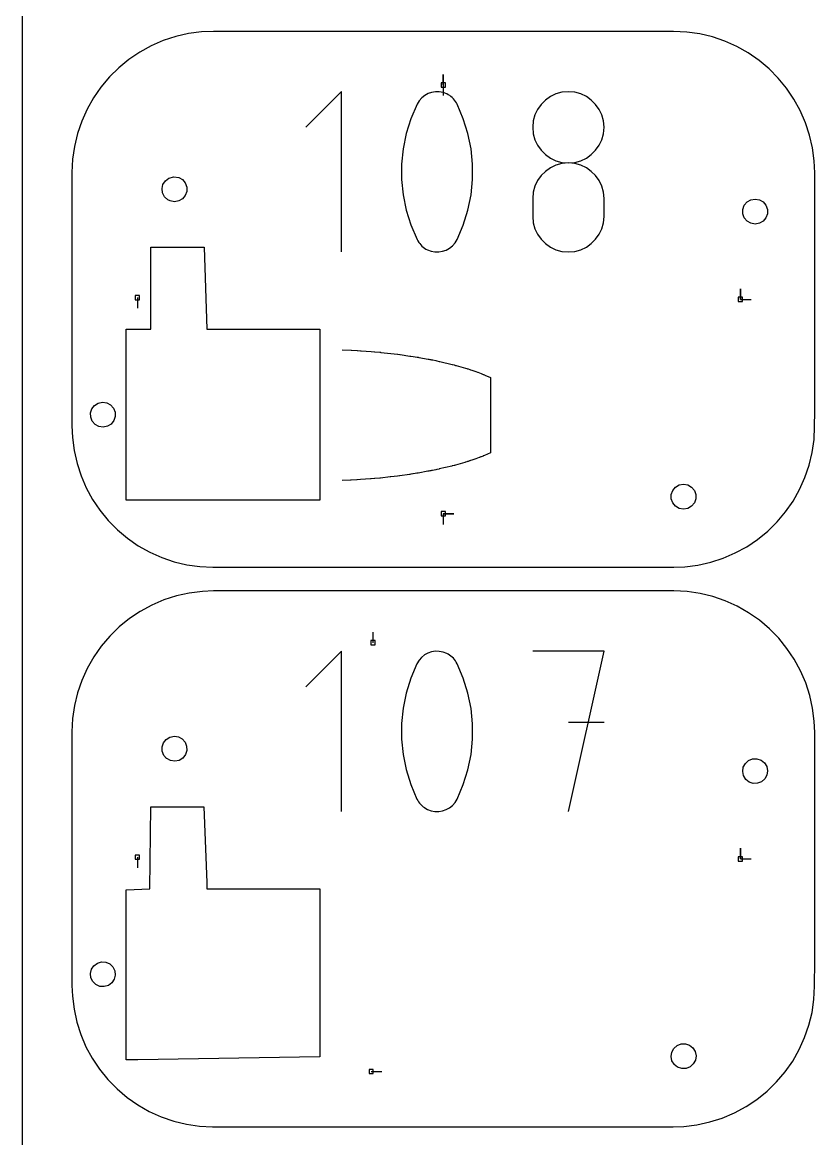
# Model space of a CAD drawing. Extents: x 0 to 570, y 0 to 470.
# Drawn here: x 0 to 106.4, y 80.3 to 230.2 of the extents above; entities that cross this region are included whole.
import ezdxf

# ---------------------------------------------------------------- set-up
doc = ezdxf.new("R2010")
doc.units = 0

msp = doc.modelspace()

# ---------------------------------------------------------------- linework, layer by layer
at = {"layer": 'annotation', "color": 1}
for p, q in [((56.547948, 221.817506), (56.547948, 223.246256)), ((56.547948, 221.817506), (56.547948, 223.246256)), ((56.547948, 223.246256), (56.547948, 221.817506)), ((42.868929, 220.940878), (38.077975, 216.148573)), ((42.868929, 199.39037), (42.868929, 220.940878)), ((54.494458, 220.65932), (54.045181, 220.413305)), ((54.977805, 220.825504), (54.494458, 220.65932)), ((55.483743, 220.908042), (54.977805, 220.825504)), ((56.000794, 220.903118), (55.483743, 220.908042)), ((56.517477, 220.806918), (56.000794, 220.903118)), ((57.022315, 220.615625), (56.517477, 220.806918)), ((56.547948, 221.817506), (56.547948, 220.388756)), ((57.215574, 220.514068), (57.022315, 220.615625)), ((57.022315, 220.615625), (57.022315, 220.615625)), ((57.401026, 220.397417), (57.215574, 220.514068)), ((71.677089, 220.614636), (70.93171, 220.260314)), ((72.486214, 220.83727), (71.677089, 220.614636)), ((73.345482, 220.914524), (72.486214, 220.83727)), ((74.204751, 220.83727), (73.345482, 220.914524)), ((73.345482, 220.914524), (73.345482, 220.914524)), ((75.013876, 220.614636), (74.204751, 220.83727)), ((75.759254, 220.260314), (75.013876, 220.614636)), ((53.016563, 219.234424), (52.190466, 217.291768)), ((53.294755, 219.697042), (53.016563, 219.234424)), ((53.016563, 219.234424), (53.016563, 219.234424)), ((53.641453, 220.091274), (53.294755, 219.697042)), ((54.045181, 220.413305), (53.641453, 220.091274)), ((57.577768, 220.266596), (57.401026, 220.397417)), ((57.744899, 220.122526), (57.577768, 220.266596)), ((57.90152, 219.966132), (57.744899, 220.122526)), ((58.046727, 219.798337), (57.90152, 219.966132)), ((58.179622, 219.620064), (58.046727, 219.798337)), ((58.299302, 219.432236), (58.179622, 219.620064)), ((58.404866, 219.235776), (58.299302, 219.432236)), ((59.234968, 217.289115), (58.404866, 219.235776)), ((58.404866, 219.235776), (58.404866, 219.235776)), ((69.68661, 219.211378), (69.214095, 218.54415)), ((70.263683, 219.787997), (69.68661, 219.211378)), ((70.93171, 220.260314), (70.263683, 219.787997)), ((76.427282, 219.787997), (75.759254, 220.260314)), ((77.004355, 219.211378), (76.427282, 219.787997)), ((77.47687, 218.54415), (77.004355, 219.211378)), ((68.859741, 217.800004), (68.637153, 216.992635)), ((69.214095, 218.54415), (68.859741, 217.800004)), ((77.831223, 217.800004), (77.47687, 218.54415)), ((78.053811, 216.992635), (77.831223, 217.800004)), ((52.190466, 217.291768), (51.570893, 215.292773)), ((59.857544, 215.287116), (59.234968, 217.289115)), ((68.637153, 216.992635), (68.559934, 216.135734)), ((68.559934, 216.135734), (68.559934, 216.135734)), ((68.559934, 216.135734), (68.637198, 215.27481)), ((78.053767, 215.27481), (78.13103, 216.135734)), ((78.13103, 216.135734), (78.053811, 216.992635)), ((78.13103, 216.135734), (78.13103, 216.135734)), ((51.570893, 215.292773), (51.157845, 213.253378)), ((60.272595, 213.245719), (59.857544, 215.287116)), ((68.637198, 215.27481), (68.859897, 214.464307)), ((77.831068, 214.464307), (78.053767, 215.27481)), ((51.157845, 213.253378), (50.95132, 211.189523)), ((60.48012, 211.180864), (60.272595, 213.245719)), ((68.859897, 214.464307), (69.214395, 213.717807)), ((69.214395, 213.717807), (69.687055, 213.048892)), ((69.687055, 213.048892), (70.264239, 212.471142)), ((76.426725, 212.471142), (77.00391, 213.048892)), ((77.00391, 213.048892), (77.47657, 213.717807)), ((77.47657, 213.717807), (77.831068, 214.464307)), ((70.264239, 212.471142), (70.932311, 211.998139)), ((70.932311, 211.998139), (71.677634, 211.643465)), ((71.677634, 211.643465), (72.48657, 211.420701)), ((74.204395, 211.420701), (75.013331, 211.643465)), ((75.013331, 211.643465), (75.758654, 211.998139)), ((75.758654, 211.998139), (76.426725, 212.471142)), ((50.95132, 211.189523), (50.95132, 209.117148)), ((60.48012, 209.108489), (60.48012, 211.180864)), ((70.263683, 210.215833), (69.68661, 209.638196)), ((70.93171, 210.688767), (70.263683, 210.215833)), ((71.677089, 211.043406), (70.93171, 210.688767)), ((72.486214, 211.266157), (71.677089, 211.043406)), ((73.345482, 211.343428), (72.486214, 211.266157)), ((72.48657, 211.420701), (73.345482, 211.343428)), ((73.345482, 211.343428), (74.204395, 211.420701)), ((74.204751, 211.266202), (73.345482, 211.343428)), ((73.345482, 211.343428), (73.345482, 211.343428)), ((73.345482, 211.343428), (73.345482, 211.343428)), ((75.013876, 211.043562), (74.204751, 211.266202)), ((75.759254, 210.689067), (75.013876, 211.043562)), ((76.427282, 210.216278), (75.759254, 210.689067)), ((77.004355, 209.638752), (76.427282, 210.216278)), ((50.95132, 209.117148), (51.157845, 207.052192)), ((60.272595, 207.044534), (60.48012, 209.108489)), ((69.214095, 208.96945), (68.859741, 208.223185)), ((69.68661, 209.638196), (69.214095, 208.96945)), ((77.47687, 208.97005), (77.004355, 209.638752)), ((77.831223, 208.22373), (77.47687, 208.97005)), ((51.157845, 207.052192), (51.570893, 205.010595)), ((59.857544, 205.004939), (60.272595, 207.044534)), ((68.637153, 207.412996), (68.559934, 206.552474)), ((68.859741, 208.223185), (68.637153, 207.412996)), ((78.053811, 207.413352), (77.831223, 208.22373)), ((78.13103, 206.552474), (78.053811, 207.413352)), ((68.559934, 206.552474), (68.559934, 204.168485)), ((78.13103, 204.168485), (78.13103, 206.552474)), ((78.13103, 206.552474), (78.13103, 206.552474)), ((51.570893, 205.010595), (52.190466, 203.008296)), ((59.234968, 203.005643), (59.857544, 205.004939)), ((68.559934, 204.168485), (68.559934, 204.168485)), ((68.559934, 204.168485), (68.637198, 203.308024)), ((78.053767, 203.308024), (78.13103, 204.168485)), ((52.190466, 203.008296), (53.016563, 201.061235)), ((58.404866, 201.062586), (59.234968, 203.005643)), ((68.637198, 203.308024), (68.859897, 202.498764)), ((68.859897, 202.498764), (69.214395, 201.754062)), ((77.47657, 201.754062), (77.831068, 202.498764)), ((77.831068, 202.498764), (78.053767, 203.308024)), ((53.016563, 201.061235), (53.016563, 201.061235)), ((53.016563, 201.061235), (53.121744, 200.865166)), ((58.126647, 200.602318), (58.404866, 201.062586)), ((58.404866, 201.062586), (58.404866, 201.062586)), ((69.214395, 201.754062), (69.687055, 201.087279)), ((69.687055, 201.087279), (70.264239, 200.511772)), ((76.426725, 200.511772), (77.00391, 201.087279)), ((77.00391, 201.087279), (77.47657, 201.754062)), ((53.121744, 200.865166), (53.24054, 200.678274)), ((53.24054, 200.678274), (53.37245, 200.501126)), ((53.37245, 200.501126), (53.516974, 200.334289)), ((53.516974, 200.334289), (53.67361, 200.178331)), ((53.67361, 200.178331), (53.84186, 200.033819)), ((53.84186, 200.033819), (54.021221, 199.901319)), ((54.021221, 199.901319), (54.211194, 199.7814)), ((54.211194, 199.7814), (54.411278, 199.674628)), ((54.411278, 199.674628), (54.411278, 199.674628)), ((54.411278, 199.674628), (54.912139, 199.487394)), ((54.912139, 199.487394), (55.425814, 199.394372)), ((56.445154, 199.475798), (56.927595, 199.642659)), ((56.927595, 199.642659), (57.376399, 199.888561)), ((57.376399, 199.888561), (57.779954, 200.209712)), ((57.779954, 200.209712), (58.126647, 200.602318)), ((70.264239, 200.511772), (70.932311, 200.040901)), ((70.932311, 200.040901), (71.677634, 199.688025)), ((71.677634, 199.688025), (72.48657, 199.466503)), ((74.204395, 199.466503), (75.013331, 199.688025)), ((75.013331, 199.688025), (75.758654, 200.040901)), ((75.758654, 200.040901), (76.426725, 200.511772)), ((55.425814, 199.394372), (55.94069, 199.391771)), ((55.94069, 199.391771), (56.445154, 199.475798)), ((72.48657, 199.466503), (73.345482, 199.389694)), ((73.345482, 199.389694), (74.204395, 199.466503)), ((73.345482, 199.389694), (73.345482, 199.389694)), ((96.452306, 193.017505), (96.452306, 194.446255)), ((96.452306, 193.017505), (96.452306, 194.446255)), ((96.452306, 194.446255), (96.452306, 193.017505)), ((15.452965, 193.25563), (15.452964, 191.82688)), ((96.452306, 193.017505), (97.881056, 193.017505)), ((42.956102, 186.22707), (44.156973, 186.1709)), ((44.156973, 186.1709), (44.195444, 186.169133)), ((44.195444, 186.169133), (44.981449, 186.132184)), ((44.981449, 186.132184), (45.002433, 186.131219)), ((45.002433, 186.131219), (45.429011, 186.1114)), ((45.429011, 186.1114), (45.495515, 186.106089)), ((45.495515, 186.106089), (46.854495, 185.999227)), ((46.854495, 185.999227), (46.876214, 185.997456)), ((46.876214, 185.997456), (47.321448, 185.9624)), ((47.321448, 185.9624), (47.354913, 185.959688)), ((47.354913, 185.959688), (48.039535, 185.905968)), ((48.039535, 185.905968), (48.042393, 185.905708)), ((48.042393, 185.905708), (48.099632, 185.901254)), ((48.099632, 185.901254), (48.164501, 185.893902)), ((48.164501, 185.893902), (49.491641, 185.744351)), ((49.491641, 185.744351), (49.512709, 185.741995)), ((49.512709, 185.741995), (49.940758, 185.693785)), ((49.940758, 185.693785), (49.962474, 185.691404)), ((49.962474, 185.691404), (50.405656, 185.641576)), ((50.405656, 185.641576), (50.418952, 185.640077)), ((50.418952, 185.640077), (50.690604, 185.609495)), ((50.690604, 185.609495), (50.754153, 185.600045)), ((50.754153, 185.600045), (52.052419, 185.406752)), ((52.052419, 185.406752), (52.057925, 185.40598)), ((52.057925, 185.40598), (52.170891, 185.389118)), ((52.170891, 185.389118), (52.185537, 185.387101)), ((52.185537, 185.387101), (52.482368, 185.342801)), ((52.482368, 185.342801), (52.495819, 185.340791)), ((52.495819, 185.340791), (52.769238, 185.300232)), ((52.769238, 185.300232), (52.78091, 185.298473)), ((52.78091, 185.298473), (53.019057, 185.262984)), ((53.019057, 185.262984), (53.026532, 185.261942)), ((53.026532, 185.261942), (53.179575, 185.239183)), ((53.179575, 185.239183), (53.242715, 185.227327)), ((53.242715, 185.227327), (54.527929, 184.985184)), ((54.527929, 184.985184), (54.530161, 184.984848)), ((54.530161, 184.984848), (54.575859, 184.976155)), ((54.575859, 184.976155), (54.583368, 184.974716)), ((54.583368, 184.974716), (54.734624, 184.94634)), ((54.734624, 184.94634), (54.740944, 184.945117)), ((54.740944, 184.945117), (54.866637, 184.92132)), ((54.866637, 184.92132), (54.871469, 184.920453)), ((54.871469, 184.920453), (54.968325, 184.902193)), ((54.968325, 184.902193), (54.97195, 184.901545)), ((54.97195, 184.901545), (55.043178, 184.888202)), ((55.043178, 184.888202), (55.045344, 184.887741)), ((55.045344, 184.887741), (55.09002, 184.879378)), ((55.09002, 184.879378), (55.09087, 184.879181)), ((55.09087, 184.879181), (55.11012, 184.875533)), ((55.11012, 184.875533), (55.130251, 184.871708)), ((55.130251, 184.871708), (55.541198, 184.794448)), ((55.541198, 184.794448), (55.547502, 184.79295)), ((55.547502, 184.79295), (55.678199, 184.762435)), ((55.678199, 184.762435), (55.693088, 184.758945)), ((55.693088, 184.758945), (56.000228, 184.687305)), ((56.000228, 184.687305), (56.000804, 184.687121)), ((56.000804, 184.687121), (56.010924, 184.684841)), ((56.010924, 184.684841), (56.092224, 184.665837)), ((56.092224, 184.665837), (57.752717, 184.278272)), ((57.752717, 184.278272), (57.76565, 184.274485)), ((57.76565, 184.274485), (58.029183, 184.199436)), ((58.029183, 184.199436), (58.036725, 184.197241)), ((58.036725, 184.197241), (58.190851, 184.153378)), ((58.190851, 184.153378), (58.252467, 184.135797)), ((58.252467, 184.135797), (59.512547, 183.776474)), ((59.512547, 183.776474), (59.521617, 183.773829)), ((59.521617, 183.773829), (59.707059, 183.721017)), ((59.707059, 183.721017), (59.711092, 183.719902)), ((59.711092, 183.719902), (59.791963, 183.696849)), ((59.791963, 183.696849), (59.796104, 183.695249)), ((59.796104, 183.695249), (59.880452, 183.666084)), ((59.880452, 183.666084), (59.890152, 183.662635)), ((59.890152, 183.662635), (60.089949, 183.593318)), ((60.089949, 183.593318), (60.09477, 183.591582)), ((60.09477, 183.591582), (60.194875, 183.556902)), ((60.194875, 183.556902), (60.203559, 183.553833)), ((60.203559, 183.553833), (60.381085, 183.492186)), ((60.381085, 183.492186), (60.393494, 183.487875)), ((60.393494, 183.487875), (60.646951, 183.400013)), ((60.646951, 183.400013), (60.659006, 183.395831)), ((60.659006, 183.395831), (60.905024, 183.310369)), ((60.905024, 183.310369), (60.916658, 183.306302)), ((60.916658, 183.306302), (61.15373, 183.224012)), ((61.15373, 183.224012), (61.164874, 183.220205)), ((61.164874, 183.220205), (61.389462, 183.142102)), ((61.389462, 183.142102), (61.399959, 183.13866)), ((61.399959, 183.13866), (61.61076, 183.065335)), ((61.61076, 183.065335), (61.612038, 183.064934)), ((61.612038, 183.064934), (61.640319, 183.055121)), ((61.640319, 183.055121), (61.653306, 183.049594)), ((61.653306, 183.049594), (61.91751, 182.937659)), ((61.91751, 182.937659), (61.925408, 182.934187)), ((61.925408, 182.934187), (62.089648, 182.864462)), ((62.089648, 182.864462), (62.127768, 182.848431)), ((62.127768, 182.848431), (62.905247, 182.518721)), ((62.905247, 182.518721), (62.905203, 182.045762)), ((62.905203, 182.045762), (62.905377, 172.396047)), ((59.450757, 171.120702), (58.190828, 170.7614)), ((59.512646, 171.138123), (59.450757, 171.120702)), ((59.697898, 171.190999), (59.512646, 171.138123)), ((59.707043, 171.193707), (59.697898, 171.190999)), ((59.787961, 171.216646), (59.707043, 171.193707)), ((59.791926, 171.217935), (59.787961, 171.216646)), ((59.876366, 171.247094), (59.791926, 171.217935)), ((59.880485, 171.248558), (59.876366, 171.247094)), ((60.080104, 171.318009), (59.880485, 171.248558)), ((60.089908, 171.321298), (60.080104, 171.318009)), ((60.189956, 171.356035), (60.089908, 171.321298)), ((60.194837, 171.357757), (60.189956, 171.356035)), ((60.372487, 171.419434), (60.194837, 171.357757)), ((60.381189, 171.422504), (60.372487, 171.419434)), ((60.634627, 171.510437), (60.381189, 171.422504)), ((60.647076, 171.514756), (60.634627, 171.510437)), ((60.893084, 171.600039), (60.647076, 171.514756)), ((60.904965, 171.604336), (60.893084, 171.600039)), ((61.142149, 171.68662), (60.904965, 171.604336)), ((61.153764, 171.690638), (61.142149, 171.68662)), ((61.378554, 171.768604), (61.153764, 171.690638)), ((61.38948, 171.772371), (61.378554, 171.768604)), ((61.600332, 171.845628), (61.38948, 171.772371)), ((61.61073, 171.849149), (61.600332, 171.845628)), ((61.639057, 171.858938), (61.61073, 171.849149)), ((61.640447, 171.859601), (61.639057, 171.858938)), ((61.904464, 171.971555), (61.640447, 171.859601)), ((61.917325, 171.977068), (61.904464, 171.971555)), ((62.081779, 172.046791), (61.917325, 171.977068)), ((62.089761, 172.050043), (62.081779, 172.046791)), ((62.867171, 172.379796), (62.089761, 172.050043)), ((62.905377, 172.396047), (62.867171, 172.379796)), ((51.988797, 169.498305), (50.69056, 169.305212)), ((52.052278, 169.507861), (51.988797, 169.498305)), ((52.168351, 169.524992), (52.052278, 169.507861)), ((52.173976, 169.525953), (52.168351, 169.524992)), ((52.473848, 169.570509), (52.173976, 169.525953)), ((52.488529, 169.572738), (52.473848, 169.570509)), ((52.758942, 169.612942), (52.488529, 169.572738)), ((52.772203, 169.614833), (52.758942, 169.612942)), ((53.0103, 169.650309), (52.772203, 169.614833)), ((53.021873, 169.652059), (53.0103, 169.650309)), ((53.172295, 169.674337), (53.021873, 169.652059)), ((53.179632, 169.67542), (53.172295, 169.674337)), ((54.464551, 169.917561), (53.179632, 169.67542)), ((54.527521, 169.929353), (54.464551, 169.917561)), ((54.578042, 169.938921), (54.527521, 169.929353)), ((54.580385, 169.939227), (54.578042, 169.938921)), ((54.731784, 169.967736), (54.580385, 169.939227)), ((54.739224, 169.969259), (54.731784, 169.967736)), ((54.862852, 169.992461), (54.739224, 169.969259)), ((54.868909, 169.993702), (54.862852, 169.992461)), ((54.96802, 170.012215), (54.868909, 169.993702)), ((54.972742, 170.013135), (54.96802, 170.012215)), ((55.044064, 170.026597), (54.972742, 170.013135)), ((55.047482, 170.027236), (55.044064, 170.026597)), ((55.092048, 170.035617), (55.047482, 170.027236)), ((55.09425, 170.036157), (55.092048, 170.035617)), ((55.113501, 170.039601), (55.09425, 170.036157)), ((55.11431, 170.039879), (55.113501, 170.039601)), ((55.521346, 170.116432), (55.11431, 170.039879)), ((55.541194, 170.120179), (55.521346, 170.116432)), ((55.671636, 170.150746), (55.541194, 170.120179)), ((55.678128, 170.152227), (55.671636, 170.150746)), ((55.985135, 170.223903), (55.678128, 170.152227)), ((56.000311, 170.227373), (55.985135, 170.223903)), ((56.01042, 170.229761), (56.000311, 170.227373)), ((56.011017, 170.22987), (56.01042, 170.229761)), ((57.671386, 170.61748), (56.011017, 170.22987)), ((57.752724, 170.6364), (57.671386, 170.61748)), ((58.01616, 170.711626), (57.752724, 170.6364)), ((58.029085, 170.715297), (58.01616, 170.711626)), ((58.18333, 170.759197), (58.029085, 170.715297)), ((58.190828, 170.7614), (58.18333, 170.759197)), ((44.089178, 168.74063), (42.956102, 168.687564)), ((44.156972, 168.743807), (44.089178, 168.74063)), ((44.952617, 168.780905), (44.156972, 168.743807)), ((44.991677, 168.782806), (44.952617, 168.780905)), ((45.408469, 168.80237), (44.991677, 168.782806)), ((45.428853, 168.803223), (45.408469, 168.80237)), ((46.787805, 168.910188), (45.428853, 168.803223)), ((46.854416, 168.91555), (46.787805, 168.910188)), ((47.305283, 168.950881), (46.854416, 168.91555)), ((47.327436, 168.952724), (47.305283, 168.950881)), ((48.017657, 169.006964), (47.327436, 168.952724)), ((48.051543, 169.00971), (48.017657, 169.006964)), ((48.097224, 169.013291), (48.051543, 169.00971)), ((48.099546, 169.013441), (48.097224, 169.013291)), ((49.426524, 169.162884), (48.099546, 169.013441)), ((49.491518, 169.170199), (49.426524, 169.162884)), ((49.923658, 169.218896), (49.491518, 169.170199)), ((49.944916, 169.221156), (49.923658, 169.218896)), ((50.391926, 169.27147), (49.944916, 169.221156)), ((50.413835, 169.27395), (50.391926, 169.27147)), ((50.677655, 169.303779), (50.413835, 169.27395)), ((50.69056, 169.305212), (50.677655, 169.303779)), ((56.547948, 164.217504), (57.976698, 164.217504)), ((56.547948, 164.217504), (57.976698, 164.217504)), ((57.976698, 164.217504), (56.547948, 164.217504)), ((56.547948, 164.217504), (56.547948, 162.788754)), ((47.107289, 146.880629), (47.107289, 148.309379)), ((42.862847, 145.765876), (38.071893, 140.97357)), ((42.862847, 124.215368), (42.862847, 145.765876)), ((54.488376, 145.484318), (54.039099, 145.238303)), ((54.971723, 145.650502), (54.488376, 145.484318)), ((55.477662, 145.73304), (54.971723, 145.650502)), ((55.994712, 145.728116), (55.477662, 145.73304)), ((56.511396, 145.631915), (55.994712, 145.728116)), ((57.016233, 145.440623), (56.511396, 145.631915)), ((78.136436, 145.765876), (68.553177, 145.765876)), ((73.345482, 124.215368), (78.136436, 145.765876)), ((53.010482, 144.059422), (52.184385, 142.116766)), ((53.288673, 144.52204), (53.010482, 144.059422)), ((53.010482, 144.059422), (53.010482, 144.059422)), ((53.635372, 144.916271), (53.288673, 144.52204)), ((54.039099, 145.238303), (53.635372, 144.916271)), ((57.209493, 145.339066), (57.016233, 145.440623)), ((57.016233, 145.440623), (57.016233, 145.440623)), ((57.394944, 145.222415), (57.209493, 145.339066)), ((57.571686, 145.091593), (57.394944, 145.222415)), ((57.738818, 144.947524), (57.571686, 145.091593)), ((57.895438, 144.79113), (57.738818, 144.947524)), ((58.040646, 144.623335), (57.895438, 144.79113)), ((58.17354, 144.445062), (58.040646, 144.623335)), ((58.29322, 144.257233), (58.17354, 144.445062)), ((58.398785, 144.060774), (58.29322, 144.257233)), ((59.228886, 142.114113), (58.398785, 144.060774)), ((58.398785, 144.060774), (58.398785, 144.060774)), ((52.184385, 142.116766), (51.564812, 140.11777)), ((59.851463, 140.112114), (59.228886, 142.114113)), ((51.564812, 140.11777), (51.151763, 138.078376)), ((60.266513, 138.070717), (59.851463, 140.112114)), ((51.151763, 138.078376), (50.945239, 136.014521)), ((60.474039, 136.005861), (60.266513, 138.070717)), ((50.945239, 136.014521), (50.945239, 133.942146)), ((60.474039, 133.933486), (60.474039, 136.005861)), ((78.136436, 136.169102), (73.345482, 136.169102)), ((50.945239, 133.942146), (51.151763, 131.87719)), ((60.266513, 131.869532), (60.474039, 133.933486)), ((51.151763, 131.87719), (51.564812, 129.835593)), ((59.851463, 129.829937), (60.266513, 131.869532)), ((51.564812, 129.835593), (52.184385, 127.833294)), ((59.228886, 127.830641), (59.851463, 129.829937)), ((52.184385, 127.833294), (53.010482, 125.886232)), ((58.398785, 125.887584), (59.228886, 127.830641)), ((53.010482, 125.886232), (53.010482, 125.886232)), ((53.010482, 125.886232), (53.115663, 125.690164)), ((53.115663, 125.690164), (53.234458, 125.503272)), ((53.234458, 125.503272), (53.366368, 125.326124)), ((53.366368, 125.326124), (53.510892, 125.159287)), ((53.510892, 125.159287), (53.667529, 125.003329)), ((53.667529, 125.003329), (53.835778, 124.858816)), ((53.835778, 124.858816), (54.01514, 124.726317)), ((54.01514, 124.726317), (54.205113, 124.606398)), ((54.205113, 124.606398), (54.405197, 124.499626)), ((54.405197, 124.499626), (54.405197, 124.499626)), ((54.405197, 124.499626), (54.906058, 124.312391)), ((56.921513, 124.467656), (57.370318, 124.713559)), ((57.370318, 124.713559), (57.773873, 125.034709)), ((57.773873, 125.034709), (58.120566, 125.427315)), ((58.120566, 125.427315), (58.398785, 125.887584)), ((58.398785, 125.887584), (58.398785, 125.887584)), ((54.906058, 124.312391), (55.419732, 124.21937)), ((55.419732, 124.21937), (55.934608, 124.216769)), ((55.934608, 124.216769), (56.439073, 124.300796)), ((56.439073, 124.300796), (56.921513, 124.467656)), ((96.452306, 117.842503), (96.452306, 119.271253)), ((96.452306, 117.842503), (96.452306, 119.271253)), ((96.452306, 119.271253), (96.452306, 117.842503)), ((15.452965, 118.080628), (15.452964, 116.651878)), ((96.452306, 117.842503), (97.881056, 117.842503)), ((46.85847, 89.280627), (48.28722, 89.280627))]:
    msp.add_line(p, q, dxfattribs=at)
at = {"layer": 'boundary', "color": 5}
for p, q in [((20.608062, 228.327342), (18.934106, 227.780459)), ((22.32544, 228.71683), (20.608062, 228.327342)), ((24.071473, 228.945591), (22.32544, 228.71683)), ((25.667506, 229.017506), (24.071473, 228.945591)), ((28.810051, 229.017506), (25.667506, 229.017506)), ((37.005452, 229.017506), (28.810051, 229.017506)), ((59.529426, 229.017506), (37.005452, 229.017506)), ((74.508431, 229.017506), (59.529426, 229.017506)), ((85.677705, 229.017506), (74.508431, 229.017506)), ((86.95129, 229.017506), (85.677705, 229.017506)), ((87.482023, 229.016868), (86.95129, 229.017506)), ((89.241104, 228.930131), (87.482023, 229.016868)), ((90.984573, 228.680865), (89.241104, 228.930131)), ((92.697457, 228.271217), (90.984573, 228.680865)), ((94.365026, 227.704704), (92.697457, 228.271217)), ((17.317963, 227.080887), (15.773526, 226.234627)), ((18.934106, 227.780459), (17.317963, 227.080887)), ((95.972944, 226.986207), (94.365026, 227.704704)), ((97.507399, 226.1219), (95.972944, 226.986207)), ((14.314081, 225.248956), (12.952176, 224.132334)), ((15.773526, 226.234627), (14.314081, 225.248956)), ((98.955201, 225.119219), (97.507399, 226.1219)), ((100.303905, 223.986779), (98.955201, 225.119219)), ((12.952176, 224.132334), (11.699517, 222.894364)), ((101.541927, 222.734326), (100.303905, 223.986779)), ((11.699517, 222.894364), (10.566876, 221.545685)), ((102.658629, 221.372627), (101.541927, 222.734326)), ((10.566876, 221.545685), (9.564006, 220.097884)), ((103.644412, 219.913386), (102.658629, 221.372627)), ((9.564006, 220.097884), (8.69951, 218.563407)), ((104.490804, 218.36915), (103.644412, 219.913386)), ((8.69951, 218.563407), (7.980844, 216.955441)), ((105.190537, 216.753195), (104.490804, 218.36915)), ((7.980844, 216.955441), (7.414173, 215.28781)), ((105.73761, 215.079413), (105.190537, 216.753195)), ((7.414173, 215.28781), (7.00438, 213.574848)), ((106.127321, 213.362194), (105.73761, 215.079413)), ((7.00438, 213.574848), (6.75499, 211.831281)), ((106.356319, 211.616299), (106.127321, 213.362194)), ((6.75499, 211.831281), (6.668151, 210.072096)), ((106.428395, 210.017506), (106.356319, 211.616299)), ((6.668151, 210.072096), (6.6675, 188.066392)), ((106.428395, 177.951661), (106.428395, 210.017506)), ((6.6675, 188.066392), (6.6675, 186.013932)), ((6.6675, 186.013932), (6.6675, 179.316154)), ((6.6675, 179.316154), (6.6675, 176.017506)), ((106.427617, 175.952078), (106.428395, 177.951661)), ((6.6675, 176.017506), (6.738207, 174.442267)), ((106.339629, 174.191685), (106.427617, 175.952078)), ((6.738207, 174.442267), (6.965157, 172.695187)), ((106.088868, 172.447039), (106.339629, 174.191685)), ((6.965157, 172.695187), (7.353021, 170.976617)), ((105.677489, 170.733165), (106.088868, 172.447039)), ((7.353021, 170.976617), (7.898469, 169.301339)), ((105.109041, 169.06481), (105.677489, 170.733165)), ((7.898469, 169.301339), (8.596809, 167.683782)), ((104.388429, 167.456345), (105.109041, 169.06481)), ((8.596809, 167.683782), (9.442049, 166.137859)), ((103.521851, 165.92161), (104.388429, 167.456345)), ((9.442049, 166.137859), (10.426904, 164.676875)), ((102.516772, 164.473816), (103.521851, 165.92161)), ((10.426904, 164.676875), (11.542925, 163.313415)), ((101.381852, 163.12543), (102.516772, 164.473816)), ((11.542925, 163.313415), (12.780499, 162.059204)), ((12.780499, 162.059204), (14.128983, 160.925048)), ((100.12687, 161.888051), (101.381852, 163.12543)), ((14.128983, 160.925048), (15.576777, 159.920702)), ((97.300883, 159.787877), (98.762631, 160.772335)), ((98.762631, 160.772335), (100.12687, 161.888051)), ((15.576777, 159.920702), (17.111429, 159.054818)), ((17.111429, 159.054818), (18.71973, 158.334851)), ((95.754216, 158.94315), (97.300883, 159.787877)), ((18.71973, 158.334851), (20.387841, 157.766998)), ((20.387841, 157.766998), (22.101413, 157.35615)), ((90.740843, 157.313647), (92.460014, 157.700694)), ((92.460014, 157.700694), (94.135951, 158.245423)), ((94.135951, 158.245423), (95.754216, 158.94315)), ((22.101413, 157.35615), (23.845698, 157.105845)), ((23.845698, 157.105845), (25.605689, 157.01824)), ((25.605689, 157.01824), (25.667506, 157.017504)), ((25.667506, 157.017504), (28.64203, 157.017504)), ((28.64203, 157.017504), (36.582266, 157.017504)), ((36.582266, 157.017504), (70.586877, 157.017504)), ((70.586877, 157.017504), (85.565883, 157.017504)), ((85.565883, 157.017504), (86.920815, 157.017504)), ((86.920815, 157.017504), (87.493821, 157.018283)), ((87.493821, 157.018283), (88.993245, 157.087606)), ((88.993245, 157.087606), (90.740843, 157.313647)), ((20.703955, 153.176386), (19.023183, 152.636917)), ((22.427505, 153.557452), (20.703955, 153.176386)), ((24.178938, 153.77684), (22.427505, 153.557452)), ((25.667506, 153.842504), (24.178938, 153.77684)), ((30.960171, 153.842504), (25.667506, 153.842504)), ((44.76284, 153.842504), (30.960171, 153.842504)), ((54.047358, 153.842504), (44.76284, 153.842504)), ((79.812967, 153.842504), (54.047358, 153.842504)), ((84.41701, 153.842504), (79.812967, 153.842504)), ((86.607721, 153.842504), (84.41701, 153.842504)), ((87.520643, 153.841406), (86.607721, 153.842504)), ((89.284029, 153.750575), (87.520643, 153.841406)), ((91.031337, 153.496408), (89.284029, 153.750575)), ((92.74748, 153.081108), (91.031337, 153.496408)), ((94.417619, 152.508261), (92.74748, 153.081108)), ((17.399716, 151.943705), (15.84758, 151.102727)), ((19.023183, 152.636917), (17.399716, 151.943705)), ((96.027326, 151.782831), (94.417619, 152.508261)), ((97.562698, 150.911085), (96.027326, 151.782831)), ((14.3802, 150.121246), (13.010257, 149.00773)), ((15.84758, 151.102727), (14.3802, 150.121246)), ((99.010468, 149.900566), (97.562698, 150.911085)), ((13.010257, 149.00773), (11.749587, 147.771801)), ((100.358126, 148.760004), (99.010468, 149.900566)), ((101.594038, 147.499269), (100.358126, 148.760004)), ((11.749587, 147.771801), (10.609092, 146.424133)), ((102.707529, 146.129258), (101.594038, 147.499269)), ((10.609092, 146.424133), (9.598641, 144.976363)), ((103.688978, 144.661813), (102.707529, 146.129258)), ((9.598641, 144.976363), (8.726952, 143.441)), ((104.52991, 143.109616), (103.688978, 144.661813)), ((8.726952, 143.441), (8.00158, 141.831304)), ((105.223066, 141.486088), (104.52991, 143.109616)), ((8.00158, 141.831304), (7.428783, 140.161185)), ((105.762474, 139.805258), (105.223066, 141.486088)), ((7.428783, 140.161185), (7.013524, 138.445072)), ((106.143476, 138.081657), (105.762474, 139.805258)), ((7.013524, 138.445072), (6.759395, 136.697793)), ((106.362783, 136.33018), (106.143476, 138.081657)), ((6.759395, 136.697793), (6.668596, 134.934445)), ((106.428395, 134.842504), (106.362783, 136.33018)), ((6.668596, 134.934445), (6.6675, 113.856274)), ((106.428395, 104.169473), (106.428395, 134.842504)), ((6.6675, 113.856274), (6.6675, 110.399526)), ((6.6675, 110.399526), (6.6675, 103.996156)), ((6.6675, 103.996156), (6.6675, 100.842504)), ((106.427056, 100.72996), (106.428395, 104.169473)), ((6.6675, 100.842504), (6.730758, 99.395344)), ((106.334073, 98.964314), (106.427056, 100.72996)), ((6.730758, 99.395344), (6.946536, 97.641829)), ((6.946536, 97.641829), (7.324361, 95.915902)), ((106.077332, 97.214986), (106.334073, 98.964314)), ((105.659059, 95.497136), (106.077332, 97.214986)), ((7.324361, 95.915902), (7.860973, 94.232502)), ((105.082884, 93.825644), (105.659059, 95.497136)), ((7.860973, 94.232502), (8.551734, 92.606214)), ((104.353812, 92.214997), (105.082884, 93.825644)), ((8.551734, 92.606214), (9.390679, 91.051116)), ((103.47816, 90.679144), (104.353812, 92.214997)), ((9.390679, 91.051116), (10.370541, 89.580675)), ((102.463519, 89.231389), (103.47816, 90.679144)), ((10.370541, 89.580675), (11.48286, 88.207634)), ((101.31869, 87.884279), (102.463519, 89.231389)), ((11.48286, 88.207634), (12.718001, 86.943877)), ((100.053605, 86.649474), (101.31869, 87.884279)), ((12.718001, 86.943877), (14.06528, 85.800359)), ((14.06528, 85.800359), (15.513037, 84.786979)), ((97.207467, 84.558504), (98.679226, 85.537675)), ((98.679226, 85.537675), (100.053605, 86.649474)), ((15.513037, 84.786979), (17.048745, 83.912521)), ((95.651089, 83.720439), (97.207467, 84.558504)), ((17.048745, 83.912521), (18.659108, 83.184563)), ((18.659108, 83.184563), (20.330184, 82.609409)), ((20.330184, 82.609409), (22.047511, 82.192047)), ((90.612092, 82.118936), (92.33905, 82.495359)), ((92.33905, 82.495359), (94.023584, 83.030736)), ((94.023584, 83.030736), (95.651089, 83.720439)), ((22.047511, 82.192047), (23.796221, 81.936093)), ((23.796221, 81.936093), (25.561174, 81.843767)), ((25.561174, 81.843767), (25.667506, 81.842502)), ((25.667506, 81.842502), (30.78403, 81.842502)), ((30.78403, 81.842502), (44.442147, 81.842502)), ((44.442147, 81.842502), (58.459052, 81.842502)), ((58.459052, 81.842502), (84.224662, 81.842502)), ((84.224662, 81.842502), (86.555302, 81.842502)), ((86.555302, 81.842502), (87.428392, 81.842502)), ((87.428392, 81.842502), (88.857683, 81.904719)), ((88.857683, 81.904719), (90.612092, 82.118936))]:
    msp.add_line(p, q, dxfattribs=at)
at = {"layer": 'frame', "color": 5}
msp.add_line((0, 470), (0, 0), dxfattribs=at)
at = {"layer": 'hole', "color": 5}
for p, q in [((56.833698, 222.103256), (56.262198, 222.103256)), ((56.262198, 222.103256), (56.262198, 221.531756)), ((56.833698, 221.531756), (56.833698, 222.103256)), ((56.262198, 221.531756), (56.833698, 221.531756)), ((18.892912, 208.466227), (19.209001, 208.953405)), ((19.209001, 208.953405), (19.672647, 209.303095)), ((19.672647, 209.303095), (20.345433, 209.483414)), ((20.345433, 209.483414), (21.006157, 209.389843)), ((21.006157, 209.389843), (21.510695, 209.098547)), ((21.510695, 209.098547), (21.885176, 208.652258)), ((21.885176, 208.652258), (22.084434, 208.104804)), ((18.762512, 207.900322), (18.892912, 208.466227)), ((18.833528, 207.323944), (18.762512, 207.900322)), ((19.097396, 206.806616), (18.833528, 207.323944)), ((22.084434, 207.522213), (21.885176, 206.974758)), ((22.084434, 208.104804), (22.084434, 207.522213)), ((19.522283, 206.410734), (19.097396, 206.806616)), ((19.858679, 206.237173), (19.522283, 206.410734)), ((20.432246, 206.136009), (19.858679, 206.237173)), ((21.006157, 206.237173), (20.432246, 206.136009)), ((21.510695, 206.528469), (21.006157, 206.237173)), ((21.885176, 206.974758), (21.510695, 206.528469)), ((96.780404, 205.104804), (96.979666, 205.652258)), ((96.979666, 205.652258), (97.354146, 206.098547)), ((97.354146, 206.098547), (97.858685, 206.389843)), ((97.858685, 206.389843), (98.432423, 206.491009)), ((98.432423, 206.491009), (99.006162, 206.389843)), ((99.006162, 206.389843), (99.510691, 206.098547)), ((99.510691, 206.098547), (99.885184, 205.652258)), ((99.885184, 205.652258), (100.084436, 205.104803)), ((96.780404, 204.522213), (96.780404, 205.104804)), ((96.979666, 203.974759), (96.780404, 204.522213)), ((100.084436, 204.522213), (99.885184, 203.974759)), ((100.084436, 205.104803), (100.084436, 204.522213)), ((97.354146, 203.528468), (96.979666, 203.974759)), ((97.858685, 203.237173), (97.354146, 203.528468)), ((98.432423, 203.136008), (97.858685, 203.237173)), ((99.006162, 203.237173), (98.432423, 203.136008)), ((99.510691, 203.528468), (99.006162, 203.237173)), ((99.885184, 203.974759), (99.510691, 203.528468)), ((17.262168, 189.017506), (17.263198, 200.018279)), ((17.263198, 200.018279), (19.104748, 200.018279)), ((19.104748, 200.018279), (22.488574, 200.018279)), ((22.488574, 200.018279), (24.416147, 200.018278)), ((24.416147, 200.018278), (24.763198, 189.024059)), ((15.738715, 193.54138), (15.167215, 193.54138)), ((15.167215, 193.54138), (15.167215, 192.96988)), ((15.738715, 192.96988), (15.738715, 193.54138)), ((15.167215, 192.96988), (15.738715, 192.96988)), ((96.738056, 193.303255), (96.166556, 193.303255)), ((96.166556, 193.303255), (96.166556, 192.731755)), ((96.166556, 192.731755), (96.738056, 192.731755)), ((96.738056, 192.731755), (96.738056, 193.303255)), ((13.956103, 189.016431), (17.262168, 189.017506)), ((13.956103, 189.010535), (13.956103, 189.016431)), ((13.968328, 166.017503), (13.956103, 189.010535)), ((24.763198, 189.024059), (39.947052, 189.017506)), ((39.947052, 189.017506), (39.956102, 186.283319)), ((39.956102, 186.283319), (39.956102, 168.635738)), ((9.347862, 178.314688), (9.709296, 178.770116)), ((9.709296, 178.770116), (10.2047, 179.074457)), ((10.2047, 179.074457), (10.774316, 179.191008)), ((10.774316, 179.191008), (11.349446, 179.10571)), ((11.349446, 179.10571), (11.860711, 178.828852)), ((11.860711, 178.828852), (12.246454, 178.393824)), ((9.163992, 177.763111), (9.347862, 178.314688)), ((9.17986, 177.18191), (9.163992, 177.763111)), ((9.393551, 176.641187), (9.17986, 177.18191)), ((12.246454, 178.393824), (12.460148, 177.8531)), ((12.476016, 177.271899), (12.292143, 176.720322)), ((12.460148, 177.8531), (12.476016, 177.271899)), ((9.779294, 176.206159), (9.393551, 176.641187)), ((10.290567, 175.929302), (9.779294, 176.206159)), ((10.865694, 175.844002), (10.290567, 175.929302)), ((11.435313, 175.960554), (10.865694, 175.844002)), ((11.93071, 176.264895), (11.435313, 175.960554)), ((12.292143, 176.720322), (11.93071, 176.264895)), ((39.956102, 168.635738), (39.956102, 166.020841)), ((87.74173, 167.802544), (88.246269, 168.093839)), ((88.246269, 168.093839), (88.820007, 168.195006)), ((88.820007, 168.195006), (89.393749, 168.093839)), ((89.393749, 168.093839), (89.898282, 167.802544)), ((87.167988, 166.8088), (87.36725, 167.356254)), ((87.167988, 166.226211), (87.167988, 166.8088)), ((87.36725, 167.356254), (87.74173, 167.802544)), ((89.898282, 167.802544), (90.272762, 167.356254)), ((90.272762, 167.356254), (90.47202, 166.8088)), ((90.47202, 166.8088), (90.47202, 166.226211)), ((39.956102, 166.020841), (13.968328, 166.017503)), ((87.36725, 165.678755), (87.167988, 166.226211)), ((87.74173, 165.232464), (87.36725, 165.678755)), ((88.246269, 164.94117), (87.74173, 165.232464)), ((89.898281, 165.232464), (89.393749, 164.94117)), ((90.272762, 165.678755), (89.898281, 165.232464)), ((90.47202, 166.226211), (90.272762, 165.678755)), ((56.833698, 164.503254), (56.262198, 164.503254)), ((56.262198, 164.503254), (56.262198, 163.931754)), ((56.262198, 163.931754), (56.833698, 163.931754)), ((56.833698, 163.931754), (56.833698, 164.503254)), ((88.820007, 164.840004), (88.246269, 164.94117)), ((89.393749, 164.94117), (88.820007, 164.840004)), ((47.393039, 147.166379), (46.821539, 147.166379)), ((46.821539, 147.166379), (46.821539, 146.594879)), ((47.393039, 146.594879), (47.393039, 147.166379)), ((46.821539, 146.594879), (47.393039, 146.594879)), ((18.957139, 133.428954), (19.316458, 133.88586)), ((19.316458, 133.88586), (19.810377, 134.192317)), ((19.810377, 134.192317), (20.432128, 134.316007)), ((20.432128, 134.316007), (20.954677, 134.228635)), ((20.954677, 134.228635), (21.467038, 133.954114)), ((21.467038, 133.954114), (21.854607, 133.520913)), ((21.854607, 133.520913), (22.07064, 132.981281)), ((18.775757, 132.876709), (18.957139, 133.428954)), ((18.794196, 132.295731), (18.775757, 132.876709)), ((19.010232, 131.756099), (18.794196, 132.295731)), ((22.089078, 132.400303), (21.9077, 131.848058)), ((22.07064, 132.981281), (22.089078, 132.400303)), ((19.354144, 131.353467), (19.010232, 131.756099)), ((19.3978, 131.322898), (19.354144, 131.353467)), ((19.910159, 131.048377), (19.3978, 131.322898)), ((20.48531, 130.965652), (19.910159, 131.048377)), ((21.054459, 131.084694), (20.48531, 130.965652)), ((21.54838, 131.391152), (21.054459, 131.084694)), ((21.9077, 131.848058), (21.54838, 131.391152)), ((96.844877, 130.170429), (97.122548, 130.68132)), ((97.122548, 130.68132), (97.558205, 131.066433)), ((97.558205, 131.066433), (98.099307, 131.279316)), ((98.099307, 131.279316), (98.680588, 131.294294)), ((98.680588, 131.294294), (99.231933, 131.10956)), ((99.231933, 131.10956), (99.686844, 130.747394)), ((99.686844, 130.747394), (99.990459, 130.251481)), ((96.758689, 129.59538), (96.844877, 130.170429)), ((96.874378, 129.025532), (96.758689, 129.59538)), ((97.177991, 128.529617), (96.874378, 129.025532)), ((100.019958, 129.106584), (99.742288, 128.595691)), ((99.990459, 130.251481), (100.106146, 129.681634)), ((100.106146, 129.681634), (100.019958, 129.106584)), ((97.632903, 128.167452), (97.177991, 128.529617)), ((98.18425, 127.982718), (97.632903, 128.167452)), ((98.765532, 127.997695), (98.18425, 127.982718)), ((99.30663, 128.210579), (98.765532, 127.997695)), ((99.742288, 128.595691), (99.30663, 128.210579)), ((17.130706, 113.842503), (17.263198, 124.843277)), ((17.263198, 124.843277), (19.198785, 124.843276)), ((19.198785, 124.843276), (22.342609, 124.843276)), ((22.342609, 124.843276), (24.393876, 124.843276)), ((24.393876, 124.843276), (24.763198, 114.685219)), ((15.738715, 118.366378), (15.167215, 118.366378)), ((15.167215, 118.366378), (15.167215, 117.794878)), ((15.167215, 117.794878), (15.738715, 117.794878)), ((15.738715, 117.794878), (15.738715, 118.366378)), ((96.738056, 118.128253), (96.166556, 118.128253)), ((96.166556, 118.128253), (96.166556, 117.556753)), ((96.166556, 117.556753), (96.738056, 117.556753)), ((96.738056, 117.556753), (96.738056, 118.128253)), ((24.763198, 114.685219), (24.763198, 113.842503)), ((13.956103, 113.704313), (17.130706, 113.842503)), ((13.956103, 112.94606), (13.956103, 113.704313)), ((13.956103, 90.842501), (13.956103, 112.94606)), ((24.763198, 113.842503), (38.792248, 113.842504)), ((38.792248, 113.842504), (39.956102, 113.842504)), ((39.956102, 113.842504), (39.956102, 111.316265)), ((39.956102, 111.316265), (39.956102, 109.983616)), ((39.956102, 109.983616), (39.956102, 93.687791)), ((9.288797, 103.013019), (9.610472, 103.496287)), ((9.610472, 103.496287), (10.078033, 103.840389)), ((10.078033, 103.840389), (10.635087, 104.003825)), ((10.635087, 104.003825), (11.214447, 103.966881)), ((11.214447, 103.966881), (11.746226, 103.734013)), ((11.746226, 103.734013), (12.166293, 103.333308)), ((9.151812, 102.448879), (9.288797, 103.013019)), ((9.216032, 101.871908), (9.151812, 102.448879)), ((12.166293, 103.333308), (12.423977, 102.813097)), ((12.488199, 102.236127), (12.351211, 101.671986)), ((12.423977, 102.813097), (12.488199, 102.236127)), ((9.473717, 101.351698), (9.216032, 101.871908)), ((9.893782, 100.950993), (9.473717, 101.351698)), ((10.425566, 100.718126), (9.893782, 100.950993)), ((11.004925, 100.681182), (10.425566, 100.718126)), ((11.561979, 100.844617), (11.004925, 100.681182)), ((12.029538, 101.188719), (11.561979, 100.844617)), ((12.351211, 101.671986), (12.029538, 101.188719)), ((39.956102, 93.687791), (39.956102, 91.27177)), ((88.486494, 92.983207), (89.067763, 92.998329)), ((89.067763, 92.998329), (89.619146, 92.813733)), ((87.146315, 91.298962), (87.232359, 91.874024)), ((87.232359, 91.874024), (87.509899, 92.384977)), ((87.509899, 92.384977), (87.945453, 92.770191)), ((87.945453, 92.770191), (88.486494, 92.983207)), ((89.619146, 92.813733), (90.07414, 92.451687)), ((90.07414, 92.451687), (90.377871, 91.955854)), ((90.377871, 91.955854), (90.493699, 91.386045)), ((15.528328, 90.842501), (13.956103, 90.842501)), ((39.956102, 91.27177), (15.528328, 90.842501)), ((87.262143, 90.72915), (87.146315, 91.298962)), ((87.534969, 90.264226), (87.262143, 90.72915)), ((87.565875, 90.23332), (87.534969, 90.264226)), ((88.020869, 89.871274), (87.565875, 90.23332)), ((90.130115, 90.30003), (89.694561, 89.914815)), ((90.407655, 90.810981), (90.130115, 90.30003)), ((90.493699, 91.386045), (90.407655, 90.810981)), ((47.14422, 89.566377), (46.57272, 89.566377)), ((46.57272, 89.566377), (46.57272, 88.994877)), ((46.57272, 88.994877), (47.14422, 88.994877)), ((47.14422, 88.994877), (47.14422, 89.566377)), ((88.572254, 89.686678), (88.020869, 89.871274)), ((89.153523, 89.7018), (88.572254, 89.686678)), ((89.694561, 89.914815), (89.153523, 89.7018))]:
    msp.add_line(p, q, dxfattribs=at)

doc.saveas('drawing.dxf')
